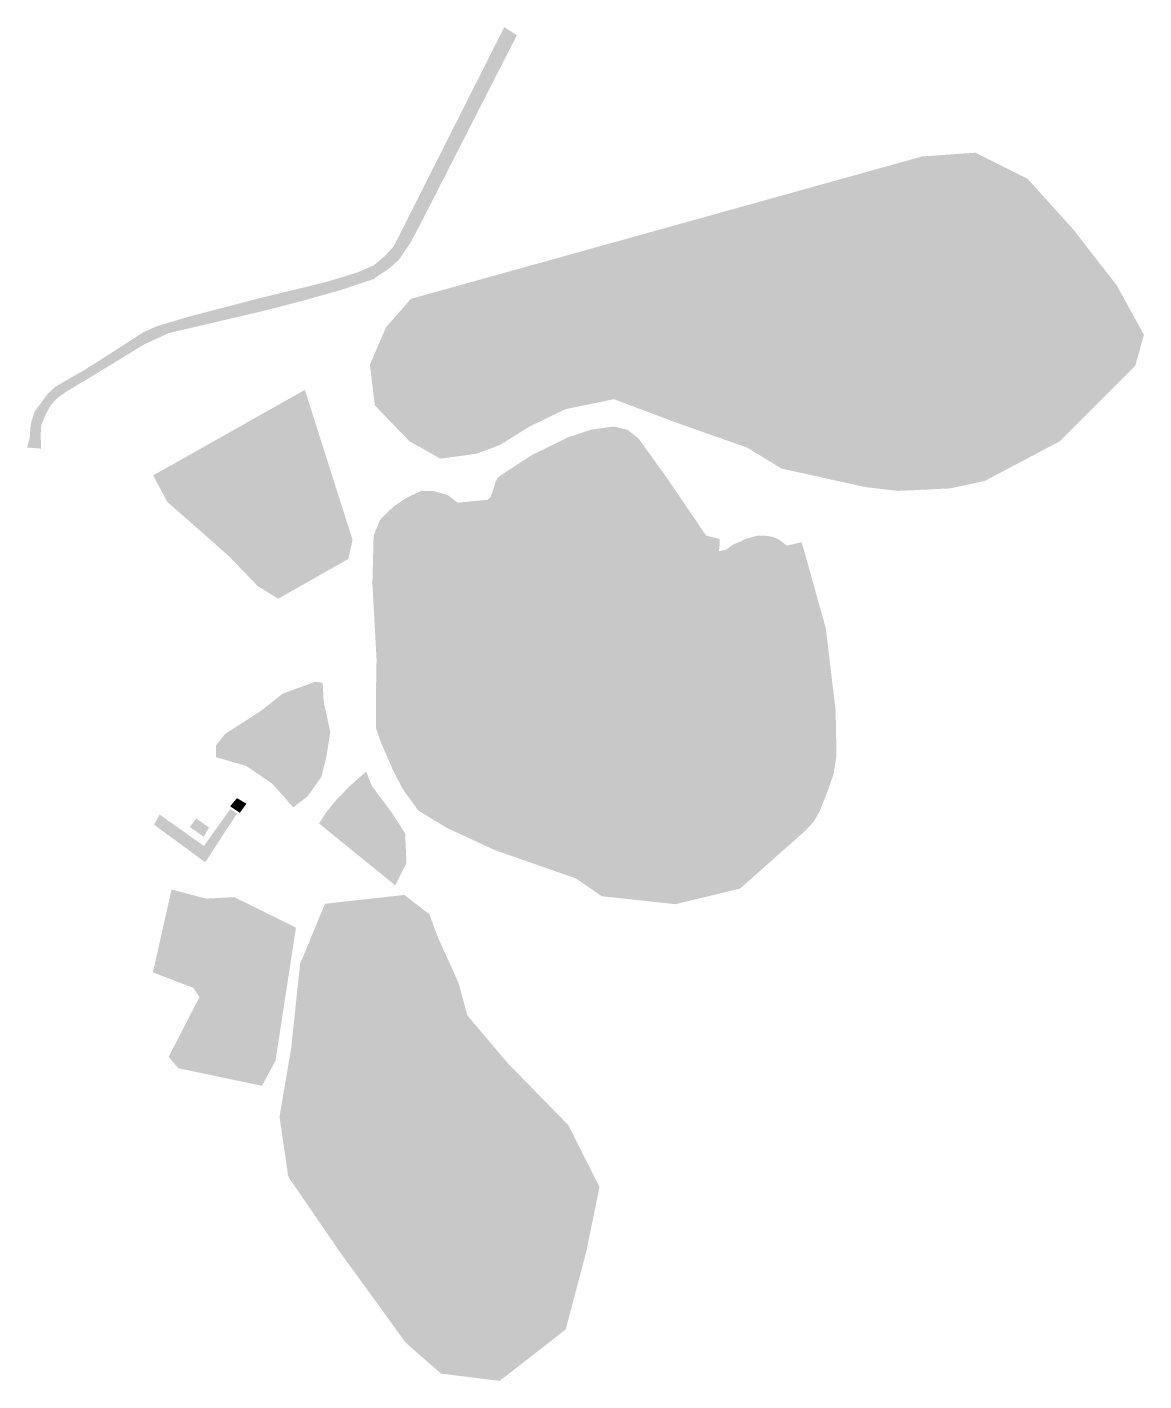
# Model space of a CAD drawing. Header units: feet. Extents: x 747687 to 749776, y 8928982 to 8931514.
import ezdxf

# ---------------------------------------------------------------- set-up
doc = ezdxf.new("R2010")
doc.units = ezdxf.units.FT
doc.header["$MEASUREMENT"] = 0

msp = doc.modelspace()

# ---------------------------------------------------------------- hatches: boundary and pattern name
for points in [[(748579.8, 8931514.1), (748603.4, 8931498.9), (748430.6, 8931160.8), (748405.6, 8931112.8), (748382.9, 8931079.4), (748365.1, 8931063), (748334.6, 8931042.5), (748270.9, 8931021.4), (748200.1, 8931001.5), (748126.3, 8930982.6), (747952.1, 8930941.8), (747905.4, 8930920.3), (747835.2, 8930877.2), (747758.5, 8930831), (747744.8, 8930821.1), (747732.5, 8930808.5), (747722.2, 8930790.5), (747713.7, 8930769.6), (747712.4, 8930749.2), (747713.2, 8930736.4), (747713.4, 8930725.8), (747687.1, 8930728), (747692.1, 8930745.9), (747694, 8930772), (747701.3, 8930795.3), (747707.2, 8930803.5), (747713.9, 8930811.9), (747724.7, 8930827.2), (747739.8, 8930841.3), (747769.5, 8930858.7), (747794.7, 8930873), (747864.2, 8930917.2), (747904.6, 8930943.5), (747929.8, 8930954.6), (747990.8, 8930972.9), (748121.3, 8931006.9), (748245, 8931037), (748305.2, 8931055.3), (748335.8, 8931068.7), (748356.4, 8931085.9), (748373.2, 8931104.5), (748579.8, 8931514.1)], [(748571.7, 8930732.5), (748527.7, 8930716.2), (748460.5, 8930707), (748402.6, 8930739.4), (748337.7, 8930806.6), (748328.4, 8930883), (748358.5, 8930952.5), (748404.9, 8931005.8), (749361.6, 8931272.2), (749461.3, 8931279.2), (749558.6, 8931230.5), (749644.3, 8931135.6), (749725.4, 8931031.3), (749776.3, 8930938.6), (749760.1, 8930880.7), (749618.8, 8930739.4), (749478.6, 8930665.3), (749413.8, 8930651.4), (749316.5, 8930646.7), (749256.2, 8930653.7), (749098.7, 8930688.4), (749033.8, 8930727.8), (748908.7, 8930771.8), (748784.8, 8930818.2), (748694.5, 8930799.6), (748627.3, 8930767.2), (748571.7, 8930732.5)], [(748157, 8930445.2), (748118.8, 8930468.4), (748064.3, 8930525.1), (747949.7, 8930625.9), (747923, 8930675.7), (748206.8, 8930835.6), (748296, 8930555.2), (748287.9, 8930519.3), (748157, 8930445.2)], [(748762.3, 8929888.7), (748714, 8929921.9), (748562.4, 8929974.9), (748472.1, 8930016.6), (748418.8, 8930049.1), (748390.1, 8930088.6), (748370.6, 8930126.8), (748349.3, 8930176), (748340.1, 8930201.9), (748340.1, 8930284.7), (748340.9, 8930332), (748333.1, 8930473), (748335.4, 8930563.4), (748347.9, 8930593.5), (748372.6, 8930617.4), (748397.5, 8930634.1), (748425, 8930646.9), (748449.4, 8930646.2), (748475.1, 8930638.4), (748492.3, 8930624.7), (748548.7, 8930630.1), (748553.4, 8930634.2), (748557.6, 8930644.4), (748563.5, 8930663.6), (748567.3, 8930671.5), (748574.2, 8930676.5), (748631, 8930713.6), (748699.9, 8930747.2), (748742.1, 8930761.1), (748784.8, 8930767.2), (748810.3, 8930761.1), (748831.3, 8930744.4), (748884.8, 8930669.8), (748957.3, 8930563.3), (748980.7, 8930557.1), (748982.8, 8930556.2), (748983, 8930548.9), (748981.3, 8930533.9), (748994.4, 8930536.7), (749008, 8930546.6), (749022.3, 8930552.2), (749029.7, 8930556.4), (749042.9, 8930560.2), (749051.9, 8930562.7), (749070.7, 8930562.7), (749083.7, 8930560.2), (749093.1, 8930556), (749108.5, 8930544.4), (749136.2, 8930550.8), (749181.4, 8930389.4), (749199.7, 8930235.3), (749201.2, 8930151.4), (749195.7, 8930116.6), (749183.3, 8930081.5), (749168.4, 8930044.9), (749158.3, 8930027.7), (749143.9, 8930012), (749021.1, 8929903.1), (748900, 8929873.8), (748762.3, 8929888.7)], [(748226.5, 8930290), (748239.8, 8930287.7), (748240.4, 8930281.3), (748242.1, 8930252.3), (748254.3, 8930195.6), (748246.8, 8930148.1), (748237.5, 8930111.6), (748211.4, 8930075.1), (748184.8, 8930054.8), (748167.4, 8930075.1), (748145.4, 8930099.4), (748096.8, 8930132.5), (748040.6, 8930148.7), (748040.6, 8930170.7), (748057.4, 8930192.1), (748124, 8930235), (748165.1, 8930267.4), (748226.5, 8930290)], [(748375.9, 8929908.9), (748233.4, 8930024.7), (748245, 8930043.3), (748262.4, 8930065.3), (748291.4, 8930095.4), (748321.5, 8930122), (748331.9, 8930095.4), (748369, 8930045.6), (748394.4, 8930006.2), (748396.8, 8929950.6), (748375.9, 8929908.9)], [(748067, 8930056.9), (748079.7, 8930072.3), (748097.5, 8930061.7), (748085.2, 8930044.8), (748067, 8930056.9)], [(747935.2, 8930041.4), (748017.9, 8929982.7), (748067.3, 8930051.7), (748080, 8930043.5), (748020.3, 8929952.2), (747924.6, 8930022.5), (747935.2, 8930041.4)], [(747991.5, 8930018.1), (748003.5, 8930034.2), (748027.5, 8930017), (748017.6, 8929999.9), (747991.5, 8930018.1)], [(747957.5, 8929901.4), (748022, 8929884.2), (748074.9, 8929887), (748190.2, 8929830), (748151.8, 8929580.8), (748126.4, 8929534.2), (747969.9, 8929567.1), (747952, 8929588.4), (748009.7, 8929700.3), (747998, 8929717.4), (747922.5, 8929746.3), (747957.5, 8929901.4)], [(748392.7, 8929891.1), (748439.4, 8929855.4), (748455.8, 8929811.5), (748494.3, 8929726.4), (748510.7, 8929665.9), (748584.9, 8929578.1), (748700.2, 8929460), (748757.9, 8929344.7), (748733.1, 8929223.9), (748694.7, 8929078.4), (748571.2, 8928982.3), (748461.3, 8928996), (748395.4, 8929053.7), (748271.9, 8929223.9), (748175.8, 8929363.9), (748159.3, 8929476.5), (748181.3, 8929605.5), (748197.7, 8929762), (748244.4, 8929874.6), (748392.7, 8929891.1)]]:
    msp.add_hatch(color=256).paths.add_polyline_path(points, flags=0)

doc.saveas('drawing.dxf')
